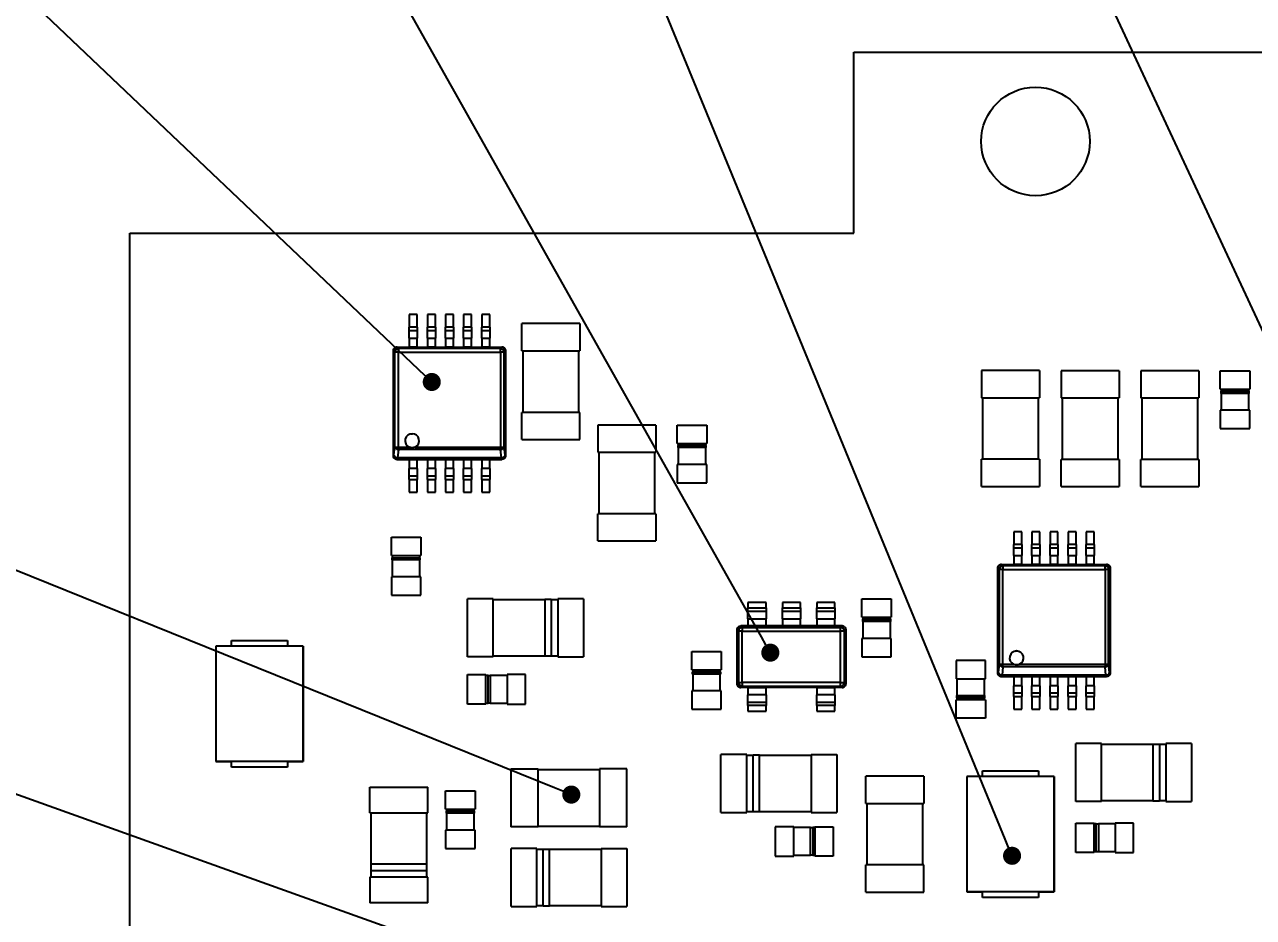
# Model space of a CAD drawing. Header units: millimetres. Extents: x 461 to 1302, y 117 to 711.
# Drawn here: x 529.1 to 597, y 601.9 to 651.2 of the extents above; entities that cross this region are included whole.
import ezdxf
from ezdxf import colors
from ezdxf.entities.mleader import LeaderData, LeaderLine
from ezdxf.math import Vec2, Vec3

# ---------------------------------------------------------------- set-up
doc = ezdxf.new("R2010")
doc.units = ezdxf.units.MM
doc.layers.get('0').update_dxf_attribs({"lineweight": 50})
doc.styles.add('GOST-2.304_Type-B_italic', font='')
doc.styles.get('GOST-2.304_Type-B_italic').set_extended_font_data('GOST Common', italic=True)

# ---------------------------------------------------------------- blocks, each defined once
blk = doc.blocks.new('_Dot')
at = {"color": 0, "linetype": 'ByBlock', "lineweight": -2}
blk.add_line((-0.5, 0), (-1, 0), dxfattribs=at)
at = {"color": 0, "linetype": 'ByBlock', "lineweight": 90, "const_width": 0.5}
blk.add_lwpolyline([(-0.25, 0, 1), (0.25, 0, 1)], format="xyb", close=True, dxfattribs=at)

msp = doc.modelspace()

# ---------------------------------------------------------------- linework, layer by layer
at = {"color": 7, "linetype": 'Continuous', "lineweight": 25}
for p, q in [((574.934, 639.703), (574.934, 649.703)), ((574.934, 649.703), (734.932, 649.703)), ((534.934, 639.703), (574.934, 639.703)), ((534.934, 459.705), (534.934, 639.703)), ((550.814, 635.209), (550.374, 635.209)), ((550.374, 635.209), (550.374, 634.509)), ((550.814, 634.509), (550.814, 635.209)), ((551.814, 635.209), (551.374, 635.209)), ((551.374, 635.209), (551.374, 634.509)), ((551.814, 634.509), (551.814, 635.209)), ((552.814, 635.209), (552.374, 635.209)), ((552.374, 635.209), (552.374, 634.509)), ((552.814, 634.509), (552.814, 635.209)), ((553.814, 635.209), (553.374, 635.209)), ((553.374, 635.209), (553.374, 634.509)), ((553.814, 634.509), (553.814, 635.209)), ((554.814, 635.209), (554.374, 635.209)), ((554.374, 635.209), (554.374, 634.509)), ((554.814, 634.509), (554.814, 635.209)), ((550.814, 634.509), (550.374, 634.509)), ((550.374, 634.309), (550.374, 634.509)), ((550.814, 634.309), (550.374, 634.309)), ((550.374, 633.909), (550.374, 634.309)), ((550.814, 634.509), (550.814, 634.309)), ((550.814, 634.309), (550.814, 633.909)), ((551.814, 634.509), (551.374, 634.509)), ((551.374, 634.309), (551.374, 634.509)), ((551.814, 634.309), (551.374, 634.309)), ((551.374, 633.909), (551.374, 634.309)), ((551.814, 634.509), (551.814, 634.309)), ((551.814, 634.309), (551.814, 633.909)), ((552.814, 634.509), (552.374, 634.509)), ((552.374, 634.309), (552.374, 634.509)), ((552.814, 634.309), (552.374, 634.309)), ((552.374, 633.909), (552.374, 634.309)), ((552.814, 634.509), (552.814, 634.309)), ((552.814, 634.309), (552.814, 633.909)), ((553.814, 634.509), (553.374, 634.509)), ((553.374, 634.309), (553.374, 634.509)), ((553.814, 634.309), (553.374, 634.309)), ((553.374, 633.909), (553.374, 634.309)), ((553.814, 634.509), (553.814, 634.309)), ((553.814, 634.309), (553.814, 633.909)), ((554.814, 634.509), (554.374, 634.509)), ((554.374, 634.309), (554.374, 634.509)), ((554.814, 634.309), (554.374, 634.309)), ((554.374, 633.909), (554.374, 634.309)), ((554.814, 634.509), (554.814, 634.309)), ((554.814, 634.309), (554.814, 633.909)), ((559.794, 634.709), (556.594, 634.709)), ((556.594, 633.209), (556.594, 634.709)), ((559.794, 634.709), (559.794, 633.209)), ((550.374, 633.909), (550.814, 633.909)), ((550.374, 633.909), (550.374, 633.409)), ((550.814, 633.409), (550.814, 633.909)), ((551.374, 633.909), (551.814, 633.909)), ((551.374, 633.909), (551.374, 633.409)), ((551.814, 633.409), (551.814, 633.909)), ((552.374, 633.909), (552.814, 633.909)), ((552.374, 633.909), (552.374, 633.409)), ((552.814, 633.409), (552.814, 633.909)), ((553.374, 633.909), (553.814, 633.909)), ((553.374, 633.909), (553.374, 633.409)), ((553.814, 633.409), (553.814, 633.909)), ((554.374, 633.909), (554.814, 633.909)), ((554.374, 633.909), (554.374, 633.409)), ((554.814, 633.409), (554.814, 633.909)), ((549.496, 633.209), (549.494, 633.209)), ((549.494, 627.409), (549.494, 633.209)), ((549.501, 633.262), (549.495, 633.207)), ((549.575, 633.129), (549.496, 633.209)), ((549.496, 627.409), (549.496, 633.209)), ((549.575, 627.892), (549.575, 633.129)), ((549.774, 633.129), (549.575, 633.129)), ((549.694, 633.409), (549.694, 633.408)), ((549.694, 633.409), (550.374, 633.409)), ((549.774, 633.328), (549.694, 633.408)), ((549.694, 633.408), (555.494, 633.408)), ((549.774, 633.328), (549.774, 633.129)), ((555.415, 633.328), (549.774, 633.328)), ((549.774, 633.129), (555.415, 633.129)), ((549.774, 627.892), (549.774, 633.129)), ((550.814, 633.409), (550.374, 633.409)), ((550.814, 633.409), (551.374, 633.409)), ((551.814, 633.409), (551.374, 633.409)), ((551.814, 633.409), (552.374, 633.409)), ((552.814, 633.409), (552.374, 633.409)), ((552.814, 633.409), (553.374, 633.409)), ((553.814, 633.409), (553.374, 633.409)), ((553.814, 633.409), (554.374, 633.409)), ((554.814, 633.409), (554.374, 633.409)), ((554.814, 633.409), (555.494, 633.409)), ((555.494, 633.408), (555.415, 633.328)), ((555.415, 633.129), (555.415, 633.328)), ((555.415, 633.129), (555.415, 627.892)), ((555.613, 633.129), (555.415, 633.129)), ((555.494, 633.408), (555.494, 633.409)), ((555.613, 633.129), (555.693, 633.209)), ((555.613, 627.892), (555.613, 633.129)), ((555.694, 633.207), (555.687, 633.262)), ((555.693, 633.209), (555.693, 627.409)), ((555.694, 633.209), (555.693, 633.209)), ((555.694, 627.409), (555.694, 633.209)), ((556.594, 633.209), (559.794, 633.209)), ((556.644, 633.209), (556.644, 629.809)), ((559.744, 629.809), (559.744, 633.209)), ((581.994, 632.115), (581.994, 630.615)), ((585.194, 632.115), (581.994, 632.115)), ((585.194, 632.115), (585.194, 630.615)), ((586.394, 632.109), (586.394, 630.609)), ((589.594, 632.109), (586.394, 632.109)), ((589.594, 632.109), (589.594, 630.609)), ((590.794, 632.109), (590.794, 630.609)), ((593.994, 632.109), (590.794, 632.109)), ((593.994, 632.109), (593.994, 630.609)), ((595.182, 632.109), (596.806, 632.109)), ((595.182, 631.093), (595.182, 632.109)), ((596.806, 632.109), (596.806, 631.093)), ((595.182, 631.093), (596.806, 631.093)), ((595.226, 630.977), (596.762, 630.977)), ((595.226, 630.859), (595.226, 630.977)), ((596.762, 630.859), (595.226, 630.859)), ((595.232, 631.093), (595.232, 630.977)), ((595.232, 630.859), (595.232, 629.925)), ((596.756, 630.977), (596.756, 631.093)), ((596.756, 629.925), (596.756, 630.859)), ((596.762, 630.977), (596.762, 630.859)), ((581.994, 630.615), (585.194, 630.615)), ((582.044, 630.615), (582.044, 627.215)), ((585.144, 627.215), (585.144, 630.615)), ((586.394, 630.609), (589.594, 630.609)), ((586.444, 630.609), (586.444, 627.209)), ((589.544, 627.209), (589.544, 630.609)), ((590.794, 630.609), (593.994, 630.609)), ((590.844, 630.609), (590.844, 627.209)), ((593.944, 627.209), (593.944, 630.609)), ((559.794, 629.809), (556.594, 629.809)), ((556.594, 628.309), (556.594, 629.809)), ((559.794, 628.309), (559.794, 629.809)), ((596.806, 629.925), (595.182, 629.925)), ((595.182, 629.925), (595.182, 628.909)), ((596.806, 628.909), (596.806, 629.925)), ((560.794, 629.109), (560.794, 627.609)), ((563.994, 629.109), (560.794, 629.109)), ((563.994, 629.109), (563.994, 627.609)), ((565.182, 629.109), (566.806, 629.109)), ((565.182, 628.093), (565.182, 629.109)), ((566.806, 629.109), (566.806, 628.093)), ((595.182, 628.909), (596.806, 628.909)), ((550.464, 628.618), (550.528, 628.63)), ((550.528, 628.63), (550.549, 628.626)), ((556.594, 628.309), (559.794, 628.309)), ((565.182, 628.093), (566.806, 628.093)), ((565.232, 628.093), (565.232, 627.977)), ((566.756, 627.977), (566.756, 628.093)), ((549.494, 627.409), (549.496, 627.409)), ((549.496, 627.409), (549.528, 627.442)), ((549.528, 627.442), (549.575, 627.892)), ((549.575, 627.892), (549.774, 627.892)), ((549.774, 627.751), (549.727, 627.3)), ((549.774, 627.751), (549.774, 627.892)), ((549.774, 627.892), (550.363, 627.892)), ((555.415, 627.751), (549.774, 627.751)), ((550.373, 627.888), (550.322, 627.922)), ((550.776, 627.951), (550.687, 627.89)), ((550.693, 627.892), (555.415, 627.892)), ((555.415, 627.892), (555.613, 627.892)), ((555.415, 627.892), (555.415, 627.751)), ((555.462, 627.3), (555.415, 627.751)), ((555.661, 627.442), (555.613, 627.892)), ((555.693, 627.409), (555.661, 627.442)), ((555.693, 627.409), (555.694, 627.409)), ((560.794, 627.609), (563.994, 627.609)), ((560.844, 627.609), (560.844, 624.209)), ((563.944, 624.209), (563.944, 627.609)), ((565.226, 627.977), (566.762, 627.977)), ((565.226, 627.859), (565.226, 627.977)), ((566.762, 627.859), (565.226, 627.859)), ((565.232, 627.859), (565.232, 626.925)), ((566.756, 626.925), (566.756, 627.859)), ((566.762, 627.977), (566.762, 627.859)), ((549.642, 627.216), (549.697, 627.209)), ((549.727, 627.243), (549.694, 627.21)), ((555.494, 627.21), (549.694, 627.21)), ((549.694, 627.21), (549.694, 627.209)), ((549.694, 627.209), (550.374, 627.209)), ((555.462, 627.3), (549.727, 627.3)), ((549.727, 627.3), (549.727, 627.243)), ((555.462, 627.243), (549.727, 627.243)), ((550.374, 627.209), (550.814, 627.209)), ((550.374, 627.209), (550.374, 626.709)), ((550.814, 626.709), (550.374, 626.709)), ((550.374, 626.309), (550.374, 626.709)), ((550.814, 626.709), (550.814, 627.209)), ((550.814, 627.209), (551.374, 627.209)), ((550.814, 626.709), (550.814, 626.309)), ((551.374, 627.209), (551.814, 627.209)), ((551.374, 627.209), (551.374, 626.709)), ((551.814, 626.709), (551.374, 626.709)), ((551.374, 626.309), (551.374, 626.709)), ((551.814, 626.709), (551.814, 627.209)), ((551.814, 627.209), (552.374, 627.209)), ((551.814, 626.709), (551.814, 626.309)), ((552.374, 627.209), (552.814, 627.209)), ((552.374, 627.209), (552.374, 626.709)), ((552.814, 626.709), (552.374, 626.709)), ((552.374, 626.309), (552.374, 626.709)), ((552.814, 626.709), (552.814, 627.209)), ((552.814, 627.209), (553.374, 627.209)), ((552.814, 626.709), (552.814, 626.309)), ((553.374, 627.209), (553.814, 627.209)), ((553.374, 627.209), (553.374, 626.709)), ((553.814, 626.709), (553.374, 626.709)), ((553.374, 626.309), (553.374, 626.709)), ((553.814, 626.709), (553.814, 627.209)), ((553.814, 627.209), (554.374, 627.209)), ((553.814, 626.709), (553.814, 626.309)), ((554.374, 627.209), (554.374, 626.709)), ((554.374, 627.209), (554.814, 627.209)), ((554.814, 626.709), (554.374, 626.709)), ((554.374, 626.309), (554.374, 626.709)), ((554.814, 626.709), (554.814, 627.209)), ((554.814, 627.209), (555.494, 627.209)), ((554.814, 626.709), (554.814, 626.309)), ((555.462, 627.243), (555.462, 627.3)), ((555.494, 627.21), (555.462, 627.243)), ((555.494, 627.209), (555.494, 627.21)), ((566.806, 626.925), (565.182, 626.925)), ((565.182, 626.925), (565.182, 625.909)), ((566.806, 625.909), (566.806, 626.925)), ((585.194, 627.215), (581.994, 627.215)), ((581.994, 625.715), (581.994, 627.215)), ((585.194, 627.215), (585.194, 625.715)), ((589.594, 627.209), (586.394, 627.209)), ((586.394, 625.709), (586.394, 627.209)), ((589.594, 627.209), (589.594, 625.709)), ((593.994, 627.209), (590.794, 627.209)), ((590.794, 625.709), (590.794, 627.209)), ((593.994, 627.209), (593.994, 625.709)), ((550.374, 626.309), (550.814, 626.309)), ((550.374, 626.109), (550.374, 626.309)), ((550.374, 626.109), (550.814, 626.109)), ((550.374, 626.109), (550.374, 625.409)), ((550.814, 626.309), (550.814, 626.109)), ((550.814, 625.409), (550.814, 626.109)), ((551.374, 626.309), (551.814, 626.309)), ((551.374, 626.109), (551.374, 626.309)), ((551.374, 626.109), (551.814, 626.109)), ((551.374, 626.109), (551.374, 625.409)), ((551.814, 626.309), (551.814, 626.109)), ((551.814, 625.409), (551.814, 626.109)), ((552.374, 626.309), (552.814, 626.309)), ((552.374, 626.109), (552.374, 626.309)), ((552.374, 626.109), (552.814, 626.109)), ((552.374, 626.109), (552.374, 625.409)), ((552.814, 626.309), (552.814, 626.109)), ((552.814, 625.409), (552.814, 626.109)), ((553.374, 626.309), (553.814, 626.309)), ((553.374, 626.109), (553.374, 626.309)), ((553.374, 626.109), (553.814, 626.109)), ((553.374, 626.109), (553.374, 625.409)), ((553.814, 626.309), (553.814, 626.109)), ((553.814, 625.409), (553.814, 626.109)), ((554.374, 626.309), (554.814, 626.309)), ((554.374, 626.109), (554.374, 626.309)), ((554.374, 626.109), (554.814, 626.109)), ((554.374, 626.109), (554.374, 625.409)), ((554.814, 626.309), (554.814, 626.109)), ((554.814, 625.409), (554.814, 626.109)), ((550.374, 625.409), (550.814, 625.409)), ((551.374, 625.409), (551.814, 625.409)), ((552.374, 625.409), (552.814, 625.409)), ((553.374, 625.409), (553.814, 625.409)), ((554.374, 625.409), (554.814, 625.409)), ((565.182, 625.909), (566.806, 625.909)), ((581.994, 625.715), (585.194, 625.715)), ((586.394, 625.709), (589.594, 625.709)), ((590.794, 625.709), (593.994, 625.709)), ((563.994, 624.209), (560.794, 624.209)), ((560.794, 622.709), (560.794, 624.209)), ((563.994, 624.209), (563.994, 622.709)), ((549.382, 622.909), (551.006, 622.909)), ((549.382, 621.893), (549.382, 622.909)), ((551.006, 622.909), (551.006, 621.893)), ((560.794, 622.709), (563.994, 622.709)), ((584.214, 623.209), (583.774, 623.209)), ((583.774, 623.209), (583.774, 622.509)), ((584.214, 622.509), (584.214, 623.209)), ((585.214, 623.209), (584.774, 623.209)), ((584.774, 623.209), (584.774, 622.509)), ((585.214, 622.509), (585.214, 623.209)), ((586.214, 623.209), (585.774, 623.209)), ((585.774, 623.209), (585.774, 622.509)), ((586.214, 622.509), (586.214, 623.209)), ((587.214, 623.209), (586.774, 623.209)), ((586.774, 623.209), (586.774, 622.509)), ((587.214, 622.509), (587.214, 623.209)), ((588.214, 623.209), (587.774, 623.209)), ((587.774, 623.209), (587.774, 622.509)), ((588.214, 622.509), (588.214, 623.209)), ((584.214, 622.509), (583.774, 622.509)), ((583.774, 622.309), (583.774, 622.509)), ((584.214, 622.309), (583.774, 622.309)), ((583.774, 621.909), (583.774, 622.309)), ((584.214, 622.509), (584.214, 622.309)), ((584.214, 622.309), (584.214, 621.909)), ((585.214, 622.509), (584.774, 622.509)), ((584.774, 622.309), (584.774, 622.509)), ((585.214, 622.309), (584.774, 622.309)), ((584.774, 621.909), (584.774, 622.309)), ((585.214, 622.509), (585.214, 622.309)), ((585.214, 622.309), (585.214, 621.909)), ((586.214, 622.509), (585.774, 622.509)), ((585.774, 622.309), (585.774, 622.509)), ((586.214, 622.309), (585.774, 622.309)), ((585.774, 621.909), (585.774, 622.309)), ((586.214, 622.509), (586.214, 622.309)), ((586.214, 622.309), (586.214, 621.909)), ((587.214, 622.509), (586.774, 622.509)), ((586.774, 622.309), (586.774, 622.509)), ((587.214, 622.309), (586.774, 622.309)), ((586.774, 621.909), (586.774, 622.309)), ((587.214, 622.509), (587.214, 622.309)), ((587.214, 622.309), (587.214, 621.909)), ((588.214, 622.509), (587.774, 622.509)), ((587.774, 622.309), (587.774, 622.509)), ((588.214, 622.309), (587.774, 622.309)), ((587.774, 621.909), (587.774, 622.309)), ((588.214, 622.509), (588.214, 622.309)), ((588.214, 622.309), (588.214, 621.909)), ((549.382, 621.893), (551.006, 621.893)), ((549.426, 621.777), (550.962, 621.777)), ((549.426, 621.659), (549.426, 621.777)), ((550.962, 621.659), (549.426, 621.659)), ((549.432, 621.893), (549.432, 621.777)), ((549.432, 621.659), (549.432, 620.725)), ((550.956, 621.777), (550.956, 621.893)), ((550.956, 620.725), (550.956, 621.659)), ((550.962, 621.777), (550.962, 621.659)), ((582.901, 621.262), (582.895, 621.207)), ((583.094, 621.409), (583.094, 621.408)), ((583.094, 621.409), (583.774, 621.409)), ((583.174, 621.328), (583.094, 621.408)), ((583.094, 621.408), (588.894, 621.408)), ((583.174, 621.328), (583.174, 621.129)), ((588.815, 621.328), (583.174, 621.328)), ((583.774, 621.909), (584.214, 621.909)), ((583.774, 621.909), (583.774, 621.409)), ((584.214, 621.409), (583.774, 621.409)), ((584.214, 621.409), (584.214, 621.909)), ((584.214, 621.409), (584.774, 621.409)), ((584.774, 621.909), (585.214, 621.909)), ((584.774, 621.909), (584.774, 621.409)), ((585.214, 621.409), (584.774, 621.409)), ((585.214, 621.409), (585.214, 621.909)), ((585.214, 621.409), (585.774, 621.409)), ((585.774, 621.909), (586.214, 621.909)), ((585.774, 621.909), (585.774, 621.409)), ((586.214, 621.409), (585.774, 621.409)), ((586.214, 621.409), (586.214, 621.909)), ((586.214, 621.409), (586.774, 621.409)), ((586.774, 621.909), (587.214, 621.909)), ((586.774, 621.909), (586.774, 621.409)), ((587.214, 621.409), (586.774, 621.409)), ((587.214, 621.409), (587.214, 621.909)), ((587.214, 621.409), (587.774, 621.409)), ((587.774, 621.909), (588.214, 621.909)), ((587.774, 621.909), (587.774, 621.409)), ((588.214, 621.409), (587.774, 621.409)), ((588.214, 621.409), (588.214, 621.909)), ((588.214, 621.409), (588.894, 621.409)), ((588.894, 621.408), (588.815, 621.328)), ((588.815, 621.129), (588.815, 621.328)), ((588.894, 621.408), (588.894, 621.409)), ((589.094, 621.207), (589.087, 621.262)), ((551.006, 620.725), (549.382, 620.725)), ((549.382, 620.725), (549.382, 619.709)), ((551.006, 619.709), (551.006, 620.725)), ((582.896, 621.209), (582.894, 621.209)), ((582.894, 615.409), (582.894, 621.209)), ((582.975, 621.129), (582.896, 621.209)), ((582.896, 615.409), (582.896, 621.209)), ((582.975, 615.892), (582.975, 621.129)), ((583.174, 621.129), (582.975, 621.129)), ((583.174, 615.892), (583.174, 621.129)), ((583.174, 621.129), (588.815, 621.129)), ((588.815, 621.129), (588.815, 615.892)), ((589.013, 621.129), (588.815, 621.129)), ((589.013, 621.129), (589.093, 621.209)), ((589.013, 615.892), (589.013, 621.129)), ((589.093, 621.209), (589.093, 615.409)), ((589.094, 621.209), (589.093, 621.209)), ((589.094, 615.409), (589.094, 621.209)), ((549.382, 619.709), (551.006, 619.709)), ((555.016, 619.509), (553.594, 619.509)), ((553.594, 616.309), (553.594, 619.509)), ((555.016, 616.309), (555.016, 619.509)), ((557.86, 619.459), (555.016, 619.459)), ((557.86, 619.463), (557.86, 616.355)), ((558.216, 619.463), (557.86, 619.463)), ((558.216, 619.463), (558.216, 616.355)), ((558.572, 619.459), (558.216, 619.459)), ((559.994, 619.509), (558.572, 619.509)), ((558.572, 619.509), (558.572, 616.309)), ((559.994, 619.509), (559.994, 616.309)), ((570.084, 619.309), (569.084, 619.309)), ((569.084, 619.309), (569.084, 619.009)), ((570.084, 619.009), (570.084, 619.309)), ((571.984, 619.309), (570.984, 619.309)), ((570.984, 619.309), (570.984, 619.009)), ((571.984, 619.009), (571.984, 619.309)), ((573.884, 619.309), (572.884, 619.309)), ((572.884, 619.309), (572.884, 619.009)), ((573.884, 619.009), (573.884, 619.309)), ((575.382, 619.509), (577.006, 619.509)), ((575.382, 618.493), (575.382, 619.509)), ((577.006, 619.509), (577.006, 618.493)), ((569.084, 619.009), (570.084, 619.009)), ((569.084, 618.809), (569.084, 619.009)), ((570.084, 618.809), (569.084, 618.809)), ((569.084, 618.409), (569.084, 618.809)), ((570.084, 619.009), (570.084, 618.809)), ((570.084, 618.809), (570.084, 618.409)), ((570.984, 619.009), (571.984, 619.009)), ((570.984, 618.809), (570.984, 619.009)), ((571.984, 618.809), (570.984, 618.809)), ((570.984, 618.409), (570.984, 618.809)), ((571.984, 619.009), (571.984, 618.809)), ((571.984, 618.809), (571.984, 618.409)), ((572.884, 619.009), (573.884, 619.009)), ((572.884, 618.809), (572.884, 619.009)), ((573.884, 618.809), (572.884, 618.809)), ((572.884, 618.409), (572.884, 618.809)), ((573.884, 619.009), (573.884, 618.809)), ((573.884, 618.809), (573.884, 618.409)), ((568.684, 618.009), (568.684, 618.008)), ((569.084, 618.009), (568.684, 618.009)), ((568.684, 618.008), (568.764, 617.928)), ((568.684, 618.008), (574.284, 618.008)), ((568.764, 617.928), (568.764, 617.729)), ((568.764, 617.928), (574.204, 617.928)), ((569.084, 618.409), (570.084, 618.409)), ((569.084, 618.409), (569.084, 618.009)), ((570.084, 618.009), (569.084, 618.009)), ((570.084, 618.009), (570.084, 618.409)), ((570.984, 618.009), (570.084, 618.009)), ((570.984, 618.409), (571.984, 618.409)), ((570.984, 618.409), (570.984, 618.009)), ((571.984, 618.009), (570.984, 618.009)), ((571.984, 618.009), (571.984, 618.409)), ((572.884, 618.009), (571.984, 618.009)), ((572.884, 618.409), (573.884, 618.409)), ((572.884, 618.409), (572.884, 618.009)), ((573.884, 618.009), (572.884, 618.009)), ((573.884, 618.009), (573.884, 618.409)), ((574.284, 618.009), (573.884, 618.009)), ((574.204, 617.928), (574.284, 618.008)), ((574.204, 617.729), (574.204, 617.928)), ((574.337, 618.002), (574.281, 618.009)), ((574.284, 618.008), (574.284, 618.009)), ((575.382, 618.493), (577.006, 618.493)), ((575.426, 618.377), (576.962, 618.377)), ((575.426, 618.259), (575.426, 618.377)), ((576.962, 618.259), (575.426, 618.259)), ((575.432, 618.493), (575.432, 618.377)), ((575.432, 618.259), (575.432, 617.325)), ((576.956, 618.377), (576.956, 618.493)), ((576.956, 617.325), (576.956, 618.259)), ((576.962, 618.377), (576.962, 618.259)), ((540.552, 617.215), (543.652, 617.215)), ((540.552, 616.897), (540.552, 617.215)), ((543.652, 617.215), (543.652, 616.897)), ((568.485, 617.809), (568.484, 617.809)), ((568.484, 617.809), (568.484, 614.809)), ((568.485, 617.809), (568.565, 617.729)), ((568.485, 614.809), (568.485, 617.809)), ((568.764, 617.729), (568.565, 617.729)), ((568.565, 617.729), (568.565, 614.889)), ((568.764, 614.889), (568.764, 617.729)), ((568.764, 617.729), (574.204, 617.729)), ((574.204, 614.889), (574.204, 617.729)), ((574.403, 617.729), (574.204, 617.729)), ((574.483, 617.809), (574.403, 617.729)), ((574.403, 617.729), (574.403, 614.889)), ((574.483, 617.809), (574.483, 614.809)), ((574.484, 617.809), (574.483, 617.809)), ((574.484, 617.809), (574.484, 614.809)), ((577.006, 617.325), (575.382, 617.325)), ((575.382, 617.325), (575.382, 616.309)), ((577.006, 616.309), (577.006, 617.325)), ((539.69, 616.896), (539.689, 616.897)), ((539.689, 616.897), (539.689, 610.521)), ((540.552, 616.898), (539.69, 616.898)), ((539.69, 616.898), (539.691, 616.897)), ((539.69, 616.897), (539.69, 610.521)), ((544.514, 616.897), (539.69, 616.897)), ((544.514, 616.898), (543.652, 616.898)), ((544.513, 616.897), (544.514, 616.898)), ((544.515, 616.897), (544.514, 616.896)), ((544.514, 616.897), (544.514, 610.521)), ((544.515, 610.521), (544.515, 616.897)), ((565.982, 616.605), (567.606, 616.605)), ((565.982, 615.589), (565.982, 616.605)), ((567.606, 616.605), (567.606, 615.589)), ((583.864, 616.618), (583.928, 616.63)), ((583.928, 616.63), (584.013, 616.614)), ((555.016, 616.309), (553.594, 616.309)), ((555.016, 616.359), (557.86, 616.359)), ((557.86, 616.355), (558.216, 616.355)), ((558.216, 616.359), (558.572, 616.359)), ((558.572, 616.309), (559.994, 616.309)), ((575.382, 616.309), (577.006, 616.309)), ((580.582, 616.109), (580.582, 615.093)), ((582.206, 616.109), (580.582, 616.109)), ((582.206, 615.093), (582.206, 616.109)), ((582.928, 615.442), (582.975, 615.892)), ((582.975, 615.892), (583.174, 615.892)), ((583.174, 615.751), (583.174, 615.892)), ((583.174, 615.892), (583.763, 615.892)), ((583.773, 615.888), (583.722, 615.922)), ((584.176, 615.951), (584.087, 615.89)), ((584.093, 615.892), (588.815, 615.892)), ((588.815, 615.892), (589.013, 615.892)), ((588.815, 615.892), (588.815, 615.751)), ((589.061, 615.442), (589.013, 615.892)), ((553.594, 615.321), (554.61, 615.321)), ((553.594, 613.697), (553.594, 615.321)), ((554.61, 613.697), (554.61, 615.321)), ((554.726, 615.271), (554.61, 615.271)), ((554.726, 613.741), (554.726, 615.277)), ((554.726, 615.277), (554.844, 615.277)), ((554.844, 615.277), (554.844, 613.741)), ((555.778, 615.271), (554.844, 615.271)), ((556.794, 615.321), (555.778, 615.321)), ((555.778, 615.321), (555.778, 613.697)), ((556.794, 613.697), (556.794, 615.321)), ((565.982, 615.589), (567.606, 615.589)), ((566.026, 615.473), (567.562, 615.473)), ((566.026, 615.355), (566.026, 615.473)), ((567.562, 615.355), (566.026, 615.355)), ((566.032, 615.589), (566.032, 615.473)), ((566.032, 615.355), (566.032, 614.421)), ((567.556, 615.473), (567.556, 615.589)), ((567.556, 614.421), (567.556, 615.355)), ((567.562, 615.473), (567.562, 615.355)), ((582.894, 615.409), (582.896, 615.409)), ((582.896, 615.409), (582.928, 615.442)), ((583.042, 615.216), (583.097, 615.209)), ((583.127, 615.243), (583.094, 615.21)), ((588.894, 615.21), (583.094, 615.21)), ((583.094, 615.21), (583.094, 615.209)), ((583.094, 615.209), (583.774, 615.209)), ((583.174, 615.751), (583.127, 615.3)), ((588.862, 615.3), (583.127, 615.3)), ((583.127, 615.3), (583.127, 615.243)), ((588.862, 615.243), (583.127, 615.243)), ((588.815, 615.751), (583.174, 615.751)), ((583.774, 615.209), (584.214, 615.209)), ((583.774, 615.209), (583.774, 614.709)), ((584.214, 614.709), (584.214, 615.209)), ((584.214, 615.209), (584.774, 615.209)), ((584.774, 615.209), (584.774, 614.709)), ((584.774, 615.209), (585.214, 615.209)), ((585.214, 614.709), (585.214, 615.209)), ((585.214, 615.209), (585.774, 615.209)), ((585.774, 615.209), (585.774, 614.709)), ((585.774, 615.209), (586.214, 615.209)), ((586.214, 614.709), (586.214, 615.209)), ((586.214, 615.209), (586.774, 615.209)), ((586.774, 615.209), (586.774, 614.709)), ((586.774, 615.209), (587.214, 615.209)), ((587.214, 614.709), (587.214, 615.209)), ((587.214, 615.209), (587.774, 615.209)), ((587.774, 615.209), (587.774, 614.709)), ((587.774, 615.209), (588.214, 615.209)), ((588.214, 614.709), (588.214, 615.209)), ((588.214, 615.209), (588.894, 615.209)), ((588.862, 615.3), (588.815, 615.751)), ((588.862, 615.243), (588.862, 615.3)), ((588.894, 615.21), (588.862, 615.243)), ((588.894, 615.209), (588.894, 615.21)), ((589.093, 615.409), (589.061, 615.442)), ((589.093, 615.409), (589.094, 615.409)), ((568.484, 614.812), (568.491, 614.756)), ((568.484, 614.809), (568.485, 614.809)), ((568.565, 614.889), (568.485, 614.809)), ((568.565, 614.889), (568.764, 614.889)), ((568.684, 614.61), (568.764, 614.69)), ((574.284, 614.61), (568.684, 614.61)), ((568.684, 614.61), (568.684, 614.609)), ((569.084, 614.609), (568.684, 614.609)), ((574.204, 614.889), (568.764, 614.889)), ((568.764, 614.889), (568.764, 614.69)), ((568.764, 614.69), (574.204, 614.69)), ((569.084, 614.609), (569.084, 614.209)), ((569.084, 614.609), (570.084, 614.609)), ((570.084, 614.209), (570.084, 614.609)), ((572.884, 614.609), (570.084, 614.609)), ((572.884, 614.609), (572.884, 614.209)), ((572.884, 614.609), (573.884, 614.609)), ((573.884, 614.209), (573.884, 614.609)), ((574.284, 614.609), (573.884, 614.609)), ((574.204, 614.69), (574.204, 614.889)), ((574.204, 614.889), (574.403, 614.889)), ((574.204, 614.69), (574.284, 614.61)), ((574.284, 614.609), (574.284, 614.61)), ((574.403, 614.889), (574.483, 614.809)), ((574.477, 614.756), (574.484, 614.812)), ((574.483, 614.809), (574.484, 614.809)), ((580.582, 615.093), (582.206, 615.093)), ((580.632, 615.093), (580.632, 614.159)), ((582.156, 614.159), (582.156, 615.093)), ((584.214, 614.709), (583.774, 614.709)), ((583.774, 614.309), (583.774, 614.709)), ((584.214, 614.709), (584.214, 614.309)), ((585.214, 614.709), (584.774, 614.709)), ((584.774, 614.309), (584.774, 614.709)), ((585.214, 614.709), (585.214, 614.309)), ((586.214, 614.709), (585.774, 614.709)), ((585.774, 614.309), (585.774, 614.709)), ((586.214, 614.709), (586.214, 614.309)), ((587.214, 614.709), (586.774, 614.709)), ((586.774, 614.309), (586.774, 614.709)), ((587.214, 614.709), (587.214, 614.309)), ((588.214, 614.709), (587.774, 614.709)), ((587.774, 614.309), (587.774, 614.709)), ((588.214, 614.709), (588.214, 614.309)), ((567.606, 614.421), (565.982, 614.421)), ((565.982, 614.421), (565.982, 613.405)), ((567.606, 613.405), (567.606, 614.421)), ((570.084, 614.209), (569.084, 614.209)), ((569.084, 613.809), (569.084, 614.209)), ((569.084, 613.809), (570.084, 613.809)), ((569.084, 613.609), (569.084, 613.809)), ((570.084, 614.209), (570.084, 613.809)), ((570.084, 613.809), (570.084, 613.609)), ((573.884, 614.209), (572.884, 614.209)), ((572.884, 613.809), (572.884, 614.209)), ((572.884, 613.809), (573.884, 613.809)), ((572.884, 613.609), (572.884, 613.809)), ((573.884, 614.209), (573.884, 613.809)), ((573.884, 613.809), (573.884, 613.609)), ((582.206, 613.925), (580.582, 613.925)), ((580.582, 612.909), (580.582, 613.925)), ((580.626, 614.041), (580.626, 614.159)), ((580.626, 614.159), (582.162, 614.159)), ((582.162, 614.041), (580.626, 614.041)), ((580.632, 614.041), (580.632, 613.925)), ((582.156, 613.925), (582.156, 614.041)), ((582.162, 614.159), (582.162, 614.041)), ((582.206, 613.925), (582.206, 612.909)), ((583.774, 614.309), (584.214, 614.309)), ((583.774, 614.109), (583.774, 614.309)), ((583.774, 614.109), (584.214, 614.109)), ((583.774, 614.109), (583.774, 613.409)), ((584.214, 614.309), (584.214, 614.109)), ((584.214, 613.409), (584.214, 614.109)), ((584.774, 614.309), (585.214, 614.309)), ((584.774, 614.109), (584.774, 614.309)), ((584.774, 614.109), (585.214, 614.109)), ((584.774, 614.109), (584.774, 613.409)), ((585.214, 614.309), (585.214, 614.109)), ((585.214, 613.409), (585.214, 614.109)), ((585.774, 614.309), (586.214, 614.309)), ((585.774, 614.109), (585.774, 614.309)), ((585.774, 614.109), (586.214, 614.109)), ((585.774, 614.109), (585.774, 613.409)), ((586.214, 614.309), (586.214, 614.109)), ((586.214, 613.409), (586.214, 614.109)), ((586.774, 614.309), (587.214, 614.309)), ((586.774, 614.109), (586.774, 614.309)), ((586.774, 614.109), (587.214, 614.109)), ((586.774, 614.109), (586.774, 613.409)), ((587.214, 614.309), (587.214, 614.109)), ((587.214, 613.409), (587.214, 614.109)), ((587.774, 614.309), (588.214, 614.309)), ((587.774, 614.109), (587.774, 614.309)), ((587.774, 614.109), (588.214, 614.109)), ((587.774, 614.109), (587.774, 613.409)), ((588.214, 614.309), (588.214, 614.109)), ((588.214, 613.409), (588.214, 614.109)), ((554.61, 613.697), (553.594, 613.697)), ((554.61, 613.747), (554.726, 613.747)), ((554.844, 613.741), (554.726, 613.741)), ((554.844, 613.747), (555.778, 613.747)), ((555.778, 613.697), (556.794, 613.697)), ((565.982, 613.405), (567.606, 613.405)), ((570.084, 613.609), (569.084, 613.609)), ((569.084, 613.609), (569.084, 613.309)), ((569.084, 613.309), (570.084, 613.309)), ((570.084, 613.309), (570.084, 613.609)), ((573.884, 613.609), (572.884, 613.609)), ((572.884, 613.609), (572.884, 613.309)), ((572.884, 613.309), (573.884, 613.309)), ((573.884, 613.309), (573.884, 613.609)), ((583.774, 613.409), (584.214, 613.409)), ((584.774, 613.409), (585.214, 613.409)), ((585.774, 613.409), (586.214, 613.409)), ((586.774, 613.409), (587.214, 613.409)), ((587.774, 613.409), (588.214, 613.409)), ((582.206, 612.909), (580.582, 612.909)), ((588.616, 611.509), (587.194, 611.509)), ((587.194, 608.309), (587.194, 611.509)), ((588.616, 608.309), (588.616, 611.509)), ((591.46, 611.459), (588.616, 611.459)), ((591.46, 611.463), (591.46, 608.355)), ((591.816, 611.463), (591.46, 611.463)), ((591.816, 611.463), (591.816, 608.355)), ((592.172, 611.459), (591.816, 611.459)), ((593.594, 611.509), (592.172, 611.509)), ((592.172, 611.509), (592.172, 608.309)), ((593.594, 611.509), (593.594, 608.309)), ((539.689, 610.521), (539.69, 610.522)), ((539.691, 610.521), (539.69, 610.52)), ((544.514, 610.521), (539.69, 610.521)), ((539.69, 610.52), (540.552, 610.52)), ((540.552, 610.203), (540.552, 610.521)), ((543.652, 610.521), (543.652, 610.203)), ((543.652, 610.52), (544.514, 610.52)), ((544.514, 610.52), (544.513, 610.521)), ((544.514, 610.522), (544.515, 610.521)), ((569.016, 610.909), (567.594, 610.909)), ((567.594, 607.709), (567.594, 610.909)), ((569.016, 607.709), (569.016, 610.909)), ((569.372, 610.859), (569.016, 610.859)), ((569.728, 610.863), (569.372, 610.863)), ((569.372, 607.755), (569.372, 610.863)), ((569.728, 607.755), (569.728, 610.863)), ((572.572, 610.859), (569.728, 610.859)), ((572.572, 610.909), (572.572, 607.709)), ((572.572, 610.909), (573.994, 610.909)), ((573.994, 610.909), (573.994, 607.709)), ((543.652, 610.203), (540.552, 610.203)), ((555.989, 610.109), (555.989, 606.909)), ((555.989, 610.109), (557.489, 610.109)), ((557.489, 606.909), (557.489, 610.109)), ((560.889, 610.059), (557.489, 610.059)), ((562.389, 610.109), (560.889, 610.109)), ((560.889, 610.109), (560.889, 606.909)), ((562.389, 606.909), (562.389, 610.109)), ((578.794, 609.709), (575.594, 609.709)), ((575.594, 608.209), (575.594, 609.709)), ((578.794, 609.709), (578.794, 608.209)), ((581.183, 609.696), (581.182, 609.697)), ((581.182, 609.697), (581.182, 603.321)), ((582.045, 609.698), (581.183, 609.698)), ((581.183, 609.698), (581.183, 609.697)), ((581.183, 609.697), (581.183, 603.321)), ((586.007, 609.697), (581.183, 609.697)), ((582.045, 610.015), (585.145, 610.015)), ((582.045, 609.697), (582.045, 610.015)), ((585.145, 610.015), (585.145, 609.697)), ((586.007, 609.698), (585.145, 609.698)), ((586.006, 609.697), (586.007, 609.698)), ((586.007, 603.321), (586.007, 609.697)), ((586.007, 609.697), (586.007, 609.696)), ((586.007, 609.697), (586.007, 603.321)), ((548.194, 607.687), (548.194, 609.109)), ((548.194, 609.109), (551.394, 609.109)), ((551.394, 607.687), (551.394, 609.109)), ((552.382, 608.909), (554.006, 608.909)), ((552.382, 607.893), (552.382, 608.909)), ((554.006, 608.909), (554.006, 607.893)), ((588.616, 608.359), (591.46, 608.359)), ((591.46, 608.355), (591.816, 608.355)), ((591.816, 608.359), (592.172, 608.359)), ((548.194, 607.687), (551.394, 607.687)), ((548.244, 607.687), (548.244, 604.843)), ((551.344, 604.843), (551.344, 607.687)), ((552.382, 607.893), (554.006, 607.893)), ((552.426, 607.777), (553.962, 607.777)), ((552.426, 607.659), (552.426, 607.777)), ((553.962, 607.659), (552.426, 607.659)), ((552.432, 607.893), (552.432, 607.777)), ((552.432, 607.659), (552.432, 606.725)), ((553.956, 607.777), (553.956, 607.893)), ((553.956, 606.725), (553.956, 607.659)), ((553.962, 607.777), (553.962, 607.659)), ((567.594, 607.709), (569.016, 607.709)), ((569.016, 607.759), (569.372, 607.759)), ((569.372, 607.755), (569.728, 607.755)), ((569.728, 607.759), (572.572, 607.759)), ((572.572, 607.709), (573.994, 607.709)), ((575.594, 608.209), (578.794, 608.209)), ((575.644, 608.209), (575.644, 604.809)), ((578.744, 604.809), (578.744, 608.209)), ((588.616, 608.309), (587.194, 608.309)), ((592.172, 608.309), (593.594, 608.309)), ((587.194, 605.497), (587.194, 607.121)), ((587.194, 607.121), (588.21, 607.121)), ((588.21, 605.497), (588.21, 607.121)), ((588.326, 607.071), (588.21, 607.071)), ((588.326, 607.077), (588.444, 607.077)), ((588.326, 605.541), (588.326, 607.077)), ((588.444, 607.077), (588.444, 605.541)), ((589.378, 607.071), (588.444, 607.071)), ((590.394, 607.121), (589.378, 607.121)), ((589.378, 607.121), (589.378, 605.497)), ((590.394, 605.497), (590.394, 607.121)), ((554.006, 606.725), (552.382, 606.725)), ((552.382, 606.725), (552.382, 605.709)), ((554.006, 605.709), (554.006, 606.725)), ((557.489, 606.909), (555.989, 606.909)), ((557.489, 606.959), (560.889, 606.959)), ((562.389, 606.909), (560.889, 606.909)), ((570.594, 606.921), (570.594, 605.297)), ((571.61, 606.921), (570.594, 606.921)), ((571.61, 605.297), (571.61, 606.921)), ((572.544, 606.871), (571.61, 606.871)), ((572.544, 605.341), (572.544, 606.877)), ((572.544, 606.877), (572.662, 606.877)), ((572.662, 606.877), (572.662, 605.341)), ((572.778, 606.871), (572.662, 606.871)), ((572.778, 606.921), (572.778, 605.297)), ((572.778, 606.921), (573.794, 606.921)), ((573.794, 606.921), (573.794, 605.297)), ((552.382, 605.709), (554.006, 605.709)), ((557.416, 605.709), (555.994, 605.709)), ((555.994, 602.509), (555.994, 605.709)), ((557.416, 602.509), (557.416, 605.709)), ((557.772, 605.659), (557.416, 605.659)), ((558.128, 605.663), (557.772, 605.663)), ((557.772, 602.555), (557.772, 605.663)), ((558.128, 602.555), (558.128, 605.663)), ((560.972, 605.659), (558.128, 605.659)), ((560.972, 605.709), (560.972, 602.509)), ((560.972, 605.709), (562.394, 605.709)), ((562.394, 605.709), (562.394, 602.509)), ((570.594, 605.297), (571.61, 605.297)), ((571.61, 605.347), (572.544, 605.347)), ((572.662, 605.341), (572.544, 605.341)), ((572.662, 605.347), (572.778, 605.347)), ((573.794, 605.297), (572.778, 605.297)), ((588.21, 605.497), (587.194, 605.497)), ((588.21, 605.547), (588.326, 605.547)), ((588.444, 605.541), (588.326, 605.541)), ((588.444, 605.547), (589.378, 605.547)), ((589.378, 605.497), (590.394, 605.497)), ((551.348, 604.843), (548.24, 604.843)), ((548.24, 604.843), (548.24, 604.487)), ((551.348, 604.487), (548.24, 604.487)), ((548.244, 604.487), (548.244, 604.131)), ((551.344, 604.131), (551.344, 604.487)), ((551.348, 604.487), (551.348, 604.843)), ((578.794, 604.809), (575.594, 604.809)), ((575.594, 603.309), (575.594, 604.809)), ((578.794, 603.309), (578.794, 604.809)), ((548.194, 604.131), (548.194, 602.709)), ((551.394, 604.131), (548.194, 604.131)), ((551.394, 602.709), (551.394, 604.131)), ((575.594, 603.309), (578.794, 603.309)), ((581.182, 603.321), (581.183, 603.322)), ((581.183, 603.321), (581.183, 603.32)), ((586.007, 603.321), (581.183, 603.321)), ((581.183, 603.32), (582.045, 603.32)), ((582.045, 603.003), (582.045, 603.321)), ((585.145, 603.003), (582.045, 603.003)), ((585.145, 603.321), (585.145, 603.003)), ((585.145, 603.32), (586.007, 603.32)), ((586.007, 603.32), (586.006, 603.321)), ((586.007, 603.322), (586.007, 603.321)), ((551.394, 602.709), (548.194, 602.709)), ((555.994, 602.509), (557.416, 602.509)), ((557.416, 602.559), (557.772, 602.559)), ((557.772, 602.555), (558.128, 602.555)), ((558.128, 602.559), (560.972, 602.559)), ((560.972, 602.509), (562.394, 602.509))]:
    msp.add_line(p, q, dxfattribs=at)
msp.add_circle((584.97, 644.775), 3, dxfattribs=at)
for centre, radius, start, end in [((549.777, 633.127), 0.202, 90.73417, 179.26797), ((555.412, 633.127), 0.201, 0.72866, 89.26705), ((550.528, 628.242), 0.387, 295.24506, 244.75494), ((549.716, 627.496), 0.196, 196.00498, 273.1718), ((549.73, 627.444), 0.201, 180.73301, 269.26699), ((549.764, 627.946), 0.196, 196.00043, 273.17268), ((555.425, 627.946), 0.196, 266.82688, 344.00203), ((555.473, 627.496), 0.196, 266.82863, 343.99255), ((555.459, 627.444), 0.202, 270.73423, 359.26363), ((583.177, 621.127), 0.201, 90.72436, 179.27135), ((588.812, 621.127), 0.201, 0.72256, 89.27744), ((568.766, 617.727), 0.201, 90.72686, 179.27314), ((574.201, 617.727), 0.201, 0.72934, 89.27066), ((583.928, 616.242), 0.387, 295.24506, 244.75494), ((583.164, 615.946), 0.196, 196.00406, 273.17108), ((588.825, 615.946), 0.196, 266.82352, 344.00539), ((583.116, 615.496), 0.196, 195.99461, 273.17648), ((583.13, 615.444), 0.201, 180.7201, 269.2799), ((588.873, 615.496), 0.196, 266.82571, 344.0032), ((588.859, 615.444), 0.201, 270.72871, 359.27129), ((568.766, 614.892), 0.201, 180.73301, 269.26699), ((574.201, 614.892), 0.202, 270.73549, 359.26451)]:
    msp.add_arc(centre, radius, start, end, dxfattribs=at)
for points, knots in [([(549.494, 633.209), (549.497, 633.235), (549.503, 633.288), (549.55, 633.354), (549.616, 633.4), (549.668, 633.406), (549.694, 633.409)], [0, 0, 0, 0, 0.2500294, 0.5000097, 0.7500034, 1, 1, 1, 1]), ([(549.694, 633.408), (549.669, 633.405), (549.617, 633.398), (549.551, 633.352), (549.505, 633.287), (549.499, 633.235), (549.496, 633.209)], [0, 0, 0, 0, 0.2500094, 0.49999, 0.7499906, 1, 1, 1, 1]), ([(549.496, 633.209), (549.499, 633.235), (549.505, 633.287), (549.551, 633.352), (549.617, 633.398), (549.669, 633.405), (549.694, 633.408)], [0, 0, 0, 0, 0.2500094, 0.50001, 0.7499906, 1, 1, 1, 1]), ([(555.494, 633.409), (555.521, 633.406), (555.573, 633.4), (555.639, 633.354), (555.685, 633.288), (555.691, 633.235), (555.694, 633.209)], [0, 0, 0, 0, 0.249975, 0.499991, 0.749973, 1, 1, 1, 1]), ([(555.693, 633.209), (555.69, 633.235), (555.684, 633.287), (555.638, 633.352), (555.572, 633.398), (555.52, 633.405), (555.494, 633.408)], [0, 0, 0, 0, 0.250007, 0.500009, 0.750012, 1, 1, 1, 1]), ([(555.494, 633.408), (555.52, 633.405), (555.572, 633.398), (555.638, 633.352), (555.684, 633.287), (555.69, 633.235), (555.693, 633.209)], [0, 0, 0, 0, 0.249988, 0.499991, 0.749993, 1, 1, 1, 1]), ([(549.694, 627.209), (549.668, 627.212), (549.616, 627.218), (549.55, 627.264), (549.503, 627.331), (549.497, 627.383), (549.494, 627.409)], [0, 0, 0, 0, 0.250012, 0.499985, 0.750011, 1, 1, 1, 1]), ([(549.694, 627.21), (549.669, 627.213), (549.617, 627.22), (549.551, 627.266), (549.505, 627.331), (549.499, 627.383), (549.496, 627.409)], [0, 0, 0, 0, 0.250005, 0.500018, 0.749985, 1, 1, 1, 1]), ([(549.694, 627.21), (549.669, 627.213), (549.617, 627.22), (549.551, 627.266), (549.505, 627.331), (549.499, 627.383), (549.496, 627.409)], [0, 0, 0, 0, 0.250005, 0.500018, 0.749985, 1, 1, 1, 1]), ([(550.693, 627.892), (550.652, 627.877), (550.598, 627.857), (550.498, 627.853), (550.427, 627.864), (550.375, 627.887), (550.363, 627.892)], [0, 0, 0, 0, 0.379338, 0.499997, 0.879596, 1, 1, 1, 1]), ([(555.693, 627.409), (555.69, 627.383), (555.684, 627.331), (555.638, 627.266), (555.572, 627.22), (555.52, 627.213), (555.494, 627.21)], [0, 0, 0, 0, 0.250012, 0.499981, 0.750016, 1, 1, 1, 1]), ([(555.694, 627.409), (555.691, 627.383), (555.685, 627.331), (555.639, 627.264), (555.573, 627.218), (555.521, 627.212), (555.494, 627.209)], [0, 0, 0, 0, 0.249986, 0.500014, 0.750009, 1, 1, 1, 1]), ([(555.693, 627.409), (555.69, 627.383), (555.684, 627.331), (555.638, 627.266), (555.572, 627.22), (555.52, 627.213), (555.494, 627.21)], [0, 0, 0, 0, 0.250012, 0.499981, 0.750016, 1, 1, 1, 1]), ([(582.894, 621.209), (582.897, 621.235), (582.903, 621.288), (582.95, 621.354), (583.016, 621.4), (583.068, 621.406), (583.094, 621.409)], [0, 0, 0, 0, 0.249972, 0.500005, 0.749971, 1, 1, 1, 1]), ([(583.094, 621.408), (583.069, 621.405), (583.017, 621.398), (582.951, 621.352), (582.905, 621.287), (582.899, 621.235), (582.896, 621.209)], [0, 0, 0, 0, 0.249997, 0.499995, 0.749993, 1, 1, 1, 1]), ([(582.896, 621.209), (582.899, 621.235), (582.905, 621.287), (582.951, 621.352), (583.017, 621.398), (583.069, 621.405), (583.094, 621.408)], [0, 0, 0, 0, 0.250007, 0.500005, 0.750003, 1, 1, 1, 1]), ([(588.894, 621.409), (588.921, 621.406), (588.973, 621.4), (589.039, 621.354), (589.085, 621.288), (589.091, 621.235), (589.094, 621.209)], [0, 0, 0, 0, 0.249988, 0.5, 0.750012, 1, 1, 1, 1]), ([(589.093, 621.209), (589.09, 621.235), (589.084, 621.287), (589.038, 621.352), (588.972, 621.398), (588.92, 621.405), (588.894, 621.408)], [0, 0, 0, 0, 0.250003, 0.500033, 0.749997, 1, 1, 1, 1]), ([(588.894, 621.408), (588.92, 621.405), (588.972, 621.398), (589.038, 621.352), (589.084, 621.287), (589.09, 621.235), (589.093, 621.209)], [0, 0, 0, 0, 0.250003, 0.499967, 0.749997, 1, 1, 1, 1]), ([(568.484, 617.809), (568.487, 617.835), (568.493, 617.888), (568.539, 617.954), (568.605, 618), (568.658, 618.006), (568.684, 618.009)], [0, 0, 0, 0, 0.249986, 0.500014, 0.750009, 1, 1, 1, 1]), ([(568.485, 617.809), (568.488, 617.835), (568.495, 617.887), (568.541, 617.952), (568.606, 617.998), (568.658, 618.005), (568.684, 618.008)], [0, 0, 0, 0, 0.250012, 0.499981, 0.750016, 1, 1, 1, 1]), ([(568.485, 617.809), (568.488, 617.835), (568.495, 617.887), (568.541, 617.952), (568.606, 617.998), (568.658, 618.005), (568.684, 618.008)], [0, 0, 0, 0, 0.250012, 0.499981, 0.750016, 1, 1, 1, 1]), ([(574.284, 618.009), (574.31, 618.006), (574.362, 618), (574.429, 617.954), (574.475, 617.888), (574.481, 617.835), (574.484, 617.809)], [0, 0, 0, 0, 0.249991, 0.499967, 0.750009, 1, 1, 1, 1]), ([(574.284, 618.008), (574.31, 618.005), (574.361, 617.998), (574.427, 617.952), (574.473, 617.887), (574.48, 617.835), (574.483, 617.809)], [0, 0, 0, 0, 0.2500103, 0.5000085, 0.7499799, 1, 1, 1, 1]), ([(574.284, 618.008), (574.31, 618.005), (574.361, 617.998), (574.427, 617.952), (574.473, 617.887), (574.48, 617.835), (574.483, 617.809)], [0, 0, 0, 0, 0.2500103, 0.5000085, 0.7499799, 1, 1, 1, 1]), ([(584.093, 615.892), (584.052, 615.877), (583.998, 615.857), (583.898, 615.853), (583.827, 615.864), (583.775, 615.887), (583.763, 615.892)], [0, 0, 0, 0, 0.379343, 0.499981, 0.879598, 1, 1, 1, 1]), ([(583.094, 615.209), (583.068, 615.212), (583.016, 615.218), (582.95, 615.264), (582.903, 615.33), (582.897, 615.383), (582.894, 615.409)], [0, 0, 0, 0, 0.250027, 0.499991, 0.749982, 1, 1, 1, 1]), ([(583.094, 615.21), (583.069, 615.213), (583.017, 615.22), (582.951, 615.266), (582.905, 615.331), (582.899, 615.383), (582.896, 615.409)], [0, 0, 0, 0, 0.250004, 0.5, 0.749996, 1, 1, 1, 1]), ([(583.094, 615.21), (583.069, 615.213), (583.017, 615.22), (582.951, 615.266), (582.905, 615.331), (582.899, 615.383), (582.896, 615.409)], [0, 0, 0, 0, 0.250004, 0.5, 0.749996, 1, 1, 1, 1]), ([(589.093, 615.409), (589.09, 615.383), (589.084, 615.331), (589.038, 615.266), (588.972, 615.22), (588.92, 615.213), (588.894, 615.21)], [0, 0, 0, 0, 0.25, 0.500028, 0.74999, 1, 1, 1, 1]), ([(589.094, 615.409), (589.091, 615.383), (589.085, 615.33), (589.039, 615.264), (588.973, 615.218), (588.921, 615.212), (588.894, 615.209)], [0, 0, 0, 0, 0.250033, 0.500004, 0.750014, 1, 1, 1, 1]), ([(589.093, 615.409), (589.09, 615.383), (589.084, 615.331), (589.038, 615.266), (588.972, 615.22), (588.92, 615.213), (588.894, 615.21)], [0, 0, 0, 0, 0.25, 0.500028, 0.74999, 1, 1, 1, 1]), ([(568.684, 614.609), (568.658, 614.612), (568.605, 614.618), (568.539, 614.664), (568.493, 614.731), (568.487, 614.783), (568.484, 614.809)], [0, 0, 0, 0, 0.249987, 0.500014, 0.750008, 1, 1, 1, 1]), ([(568.485, 614.809), (568.488, 614.783), (568.495, 614.731), (568.541, 614.666), (568.606, 614.62), (568.658, 614.613), (568.684, 614.61)], [0, 0, 0, 0, 0.249971, 0.499986, 0.75, 1, 1, 1, 1]), ([(568.684, 614.61), (568.658, 614.613), (568.606, 614.62), (568.541, 614.666), (568.495, 614.731), (568.488, 614.783), (568.485, 614.809)], [0, 0, 0, 0, 0.25, 0.500014, 0.750029, 1, 1, 1, 1]), ([(574.284, 614.61), (574.31, 614.613), (574.361, 614.62), (574.427, 614.666), (574.473, 614.731), (574.48, 614.783), (574.483, 614.809)], [0, 0, 0, 0, 0.250022, 0.499995, 0.750035, 1, 1, 1, 1]), ([(574.484, 614.809), (574.481, 614.783), (574.475, 614.731), (574.429, 614.664), (574.362, 614.618), (574.31, 614.612), (574.284, 614.609)], [0, 0, 0, 0, 0.2499968, 0.5000047, 0.7500125, 1, 1, 1, 1]), ([(574.483, 614.809), (574.48, 614.783), (574.473, 614.731), (574.427, 614.666), (574.361, 614.62), (574.31, 614.613), (574.284, 614.61)], [0, 0, 0, 0, 0.249965, 0.500005, 0.749978, 1, 1, 1, 1])]:
    msp.add_open_spline(points, degree=3, knots=knots, dxfattribs=at)

# ---------------------------------------------------------------- leaders
at = {"color": 7, "lineweight": 20, "true_color": 0xffffff}
ml = msp.add_multileader_mtext('Standard', dxfattribs=at)
ml.set_content('15', color=(255, 255, 255), style='GOST-2.304_Type-B_italic')
ml.set_leader_properties()
ml.set_arrow_properties(name='DOT')
ml.build(insert=Vec2(0, 0))
ml.multileader.update_dxf_attribs({"text_left_attachment_type": 6, "text_right_attachment_type": 6, "dogleg_length": 0, "arrow_head_size": 1})
ctx = ml.context
ctx.base_point, ctx.arrow_head_size, ctx.landing_gap_size, ctx.plane_origin = Vec3(502.59, 674.134), 1, 0, Vec3(549.628, 633.395)
ctx.left_attachment, ctx.right_attachment, ctx.text_align_type = 6, 6, 2
notes = []
notes.append((ctx, [(0, (1, 1, 0), (506.732, 674.134), (-1, 0), 0, [(0, [(551.615, 631.487)], 0, [])])]))
ctx.mtext.insert, ctx.mtext.alignment, ctx.mtext.flow_direction = Vec3(506.732, 678.934), 3, 5
ml = msp.add_multileader_mtext('Standard', dxfattribs=at)
ml.set_content('16', color=(255, 255, 255), style='GOST-2.304_Type-B_italic')
ml.set_leader_properties()
ml.set_arrow_properties(name='DOT')
ml.build(insert=Vec2(0, 0))
ml.multileader.update_dxf_attribs({"text_left_attachment_type": 6, "text_right_attachment_type": 6, "dogleg_length": 0, "arrow_head_size": 1})
ctx = ml.context
ctx.base_point, ctx.arrow_head_size, ctx.landing_gap_size, ctx.plane_origin = Vec3(533.981, 674.134), 1, 0, Vec3(569.084, 618.009)
ctx.left_attachment, ctx.right_attachment, ctx.text_align_type = 6, 6, 2
notes.append((ctx, [(0, (1, 1, 0), (537.915, 674.134), (-1, 0), 0, [(0, [(570.321, 616.535)], 0, [])])]))
ctx.mtext.insert, ctx.mtext.alignment, ctx.mtext.flow_direction = Vec3(537.915, 678.934), 3, 5
ml = msp.add_multileader_mtext('Standard', dxfattribs=at)
ml.set_content('7', color=(255, 255, 255), style='GOST-2.304_Type-B_italic')
ml.set_leader_properties()
ml.set_arrow_properties(name='DOT')
ml.build(insert=Vec2(0, 0))
ml.multileader.update_dxf_attribs({"text_left_attachment_type": 6, "text_right_attachment_type": 6, "dogleg_length": 0, "arrow_head_size": 1})
ctx = ml.context
ctx.base_point, ctx.arrow_head_size, ctx.landing_gap_size, ctx.plane_origin = Vec3(553.187, 674.134), 1, 0, Vec3(582.045, 609.698)
ctx.left_attachment, ctx.right_attachment, ctx.text_align_type = 6, 6, 2
notes.append((ctx, [(0, (1, 1, 0), (555.393, 674.134), (-1, 0), 0, [(0, [(583.677, 605.313)], 0, [])])]))
ctx.mtext.insert, ctx.mtext.alignment, ctx.mtext.flow_direction = Vec3(555.393, 678.934), 3, 5
ml = msp.add_multileader_mtext('Standard', dxfattribs=at)
ml.set_content('12', color=(255, 255, 255), style='GOST-2.304_Type-B_italic')
ml.set_leader_properties()
ml.set_arrow_properties(name='DOT')
ml.build(insert=Vec2(0, 0))
ml.multileader.update_dxf_attribs({"text_left_attachment_type": 6, "text_right_attachment_type": 6, "dogleg_length": 0, "arrow_head_size": 1})
ctx = ml.context
ctx.base_point, ctx.arrow_head_size, ctx.landing_gap_size, ctx.plane_origin = Vec3(574.81, 674.134), 1, 0, Vec3(636.907, 503.188)
ctx.left_attachment, ctx.right_attachment, ctx.text_align_type = 6, 6, 2
notes.append((ctx, [(0, (1, 1, 0), (578.979, 674.134), (-1, 0), 0, [(0, [(660.377, 499.316)], 0, [])])]))
ctx.mtext.insert, ctx.mtext.alignment, ctx.mtext.flow_direction = Vec3(578.979, 678.934), 3, 5
ml = msp.add_multileader_mtext('Standard', dxfattribs=at)
ml.set_content('21', color=(255, 255, 255), style='GOST-2.304_Type-B_italic')
ml.set_leader_properties()
ml.set_arrow_properties(name='DOT')
ml.build(insert=Vec2(0, 0))
ml.multileader.update_dxf_attribs({"text_left_attachment_type": 6, "text_right_attachment_type": 6, "dogleg_length": 0, "arrow_head_size": 1})
ctx = ml.context
ctx.base_point, ctx.arrow_head_size, ctx.landing_gap_size, ctx.plane_origin = Vec3(503.025, 629.336), 1, 0, Vec3(559.325, 608.694)
ctx.left_attachment, ctx.right_attachment, ctx.text_align_type = 6, 6, 2
notes.append((ctx, [(0, (1, 1, 0), (508.116, 629.336), (-1, 0), 0, [(0, [(559.325, 608.694)], 0, [])])]))
ctx.mtext.insert, ctx.mtext.alignment, ctx.mtext.flow_direction = Vec3(508.116, 634.136), 3, 5
ml = msp.add_multileader_mtext('Standard', dxfattribs=at)
ml.set_content('20', color=(255, 255, 255), style='GOST-2.304_Type-B_italic')
ml.set_leader_properties()
ml.set_arrow_properties(name='DOT')
ml.build(insert=Vec2(0, 0))
ml.multileader.update_dxf_attribs({"text_left_attachment_type": 6, "text_right_attachment_type": 6, "dogleg_length": 0, "arrow_head_size": 1})
ctx = ml.context
ctx.base_point, ctx.arrow_head_size, ctx.landing_gap_size, ctx.plane_origin = Vec3(503.156, 615.827), 1, 0, Vec3(558.128, 598.159)
ctx.left_attachment, ctx.right_attachment, ctx.text_align_type = 6, 6, 2
notes.append((ctx, [(0, (1, 1, 0), (508.753, 615.827), (-1, 0), 0, [(0, [(558.128, 598.159)], 0, [])])]))
ctx.mtext.insert, ctx.mtext.alignment, ctx.mtext.flow_direction = Vec3(508.753, 620.627), 3, 5
ml = msp.add_multileader_mtext('Standard', dxfattribs=at)
ml.set_content('42', color=(255, 255, 255), style='GOST-2.304_Type-B_italic')
ml.set_leader_properties()
ml.set_arrow_properties(name='DOT')
ml.build(insert=Vec2(0, 0))
ml.multileader.update_dxf_attribs({"text_left_attachment_type": 6, "text_right_attachment_type": 6, "dogleg_length": 0, "arrow_head_size": 1})
ctx = ml.context
ctx.base_point, ctx.arrow_head_size, ctx.landing_gap_size, ctx.plane_origin = Vec3(503.297, 601.237), 1, 0, Vec3(566.602, 569.809)
ctx.left_attachment, ctx.right_attachment, ctx.text_align_type = 6, 6, 2
notes.append((ctx, [(0, (1, 1, 0), (509.234, 601.237), (-1, 0), 0, [(0, [(567.395, 565.933)], 0, [])])]))
ctx.mtext.insert, ctx.mtext.alignment, ctx.mtext.flow_direction = Vec3(509.234, 606.037), 3, 5
for ctx, leaders in notes:
    for number, flags, end, landing, length, lines in leaders:
        leader = LeaderData()
        leader.index, (leader.has_last_leader_line, leader.has_dogleg_vector, leader.attachment_direction) = number, flags
        leader.last_leader_point, leader.dogleg_vector, leader.dogleg_length = Vec3(end), Vec3(landing), length
        for number, points, colour, breaks in lines:
            line = LeaderLine()
            line.index, line.vertices, line.color, line.breaks = number, Vec3.list(points), colors.encode_raw_color(colour), breaks
            leader.lines.append(line)
        ctx.leaders.append(leader)

doc.saveas('drawing.dxf')
